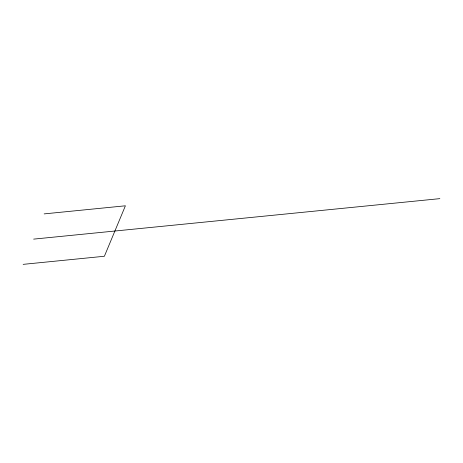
<?xml version="1.0" encoding="UTF-8"?>
<svg xmlns="http://www.w3.org/2000/svg" width="463" height="463" viewBox="0 0 463 463"><rect width="100%" height="100%" fill="white"/><g stroke="black" fill="none" stroke-linecap="round" stroke-linejoin="round"><path stroke-width="0.69" d="M44.159 213.894L125.398 205.798L104.389 256.259L23.15 264.356M33.654 239.122L439.85 198.644"/></g></svg>
